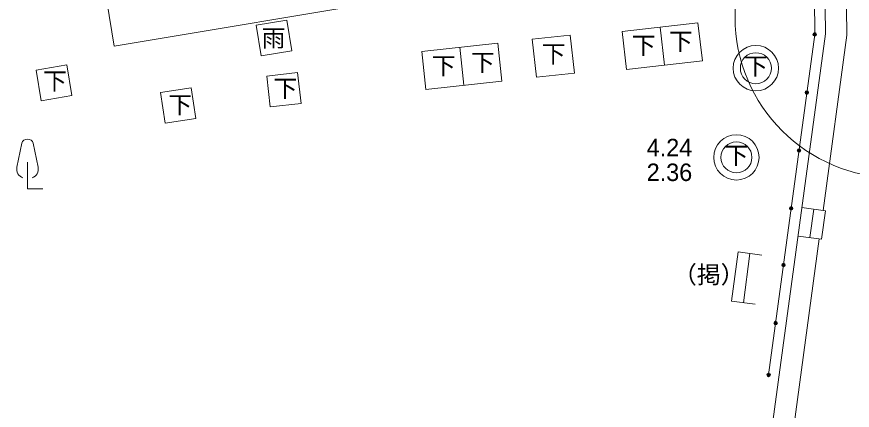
# Model space of a CAD drawing. Units: millimetres, scale not verified. Extents: x -97675 to 103927, y -47501 to 65812.
# Drawn here: x -61142 to -43630, y -12814 to -4563 of the extents above; entities that cross this region are included whole.
import ezdxf
from ezdxf.enums import TextEntityAlignment as Align

# ---------------------------------------------------------------- set-up
doc = ezdxf.new("R2010")
doc.units = ezdxf.units.MM
doc.header["$LTSCALE"] = 250
doc.layers.add('1-0_現況', color=2, linetype='Continuous', lineweight=9)
doc.layers.add('1-3_3', color=1, linetype='Continuous', lineweight=9)
doc.styles.add('ベクターフォント', font='')
doc.styles.get('ベクターフォント').set_extended_font_data('ベクターフォント')

msp = doc.modelspace()

# ---------------------------------------------------------------- linework, layer by layer
at = {"layer": '1-0_現況'}
for p, q in [((-44519.9, 5919.4), (-44417.5, -4932.8)), ((-59099, -5180.8), (-46631.7, -3091.2)), ((-59253.9, -4236.7), (-59099, -5180.8)), ((-55482.9, -4636), (-56124.4, -4740.8)), ((-55378.1, -5277.5), (-55482.9, -4636)), ((-46864.3, -4689.8), (-48453.8, -4873.5)), ((-46772.5, -5484.5), (-46864.3, -4689.8)), ((-56019.6, -5382.3), (-56124.4, -4740.8)), ((-48361.9, -5668.2), (-48453.8, -4873.5)), ((-47567.2, -5576.3), (-47659, -4781.6)), ((-47567.2, -5576.3), (-47659, -4781.6)), ((-49541.4, -4948.6), (-50336.6, -5035.9)), ((-50249.3, -5831.1), (-50336.6, -5035.9)), ((-49454, -5743.8), (-49541.4, -4948.6)), ((-45383.3, -12073.4), (-44417.5, -4932.8)), ((-44415, -4932.8), (-44420, -4932.8)), ((-44417.5, -4930.3), (-44417.5, -4935.3)), ((-51061.6, -5115.5), (-52652, -5290.1)), ((-51769.5, -5998), (-51856.8, -5202.8)), ((-51769.5, -5998), (-51856.8, -5202.8)), ((-50974.3, -5910.7), (-51061.6, -5115.5)), ((-55378.1, -5277.5), (-56019.6, -5382.3)), ((-52564.7, -6085.3), (-52652, -5290.1)), ((-60735.6, -5681.9), (-60094.5, -5574.4)), ((-59987, -6215.4), (-60094.5, -5574.4)), ((-46772.5, -5484.5), (-48361.9, -5668.2)), ((-60628, -6323), (-60735.6, -5681.9)), ((-55902.3, -5809.8), (-55256.6, -5735.2)), ((-55181.9, -6380.9), (-55256.6, -5735.2)), ((-49454, -5743.8), (-50249.3, -5831.1)), ((-55827.6, -6455.5), (-55902.3, -5809.8)), ((-50974.3, -5910.7), (-52564.7, -6085.3)), ((-58128.7, -6150.7), (-57485.7, -6055.3)), ((-57390.3, -6698.3), (-57485.7, -6055.3)), ((-60628, -6323), (-59987, -6215.4)), ((-58033.3, -6793.7), (-58128.7, -6150.7)), ((-44580, -6152.7), (-44585, -6152.7)), ((-44582.5, -6150.2), (-44582.5, -6155.2)), ((-55827.6, -6455.5), (-55181.9, -6380.9)), ((-58033.3, -6793.7), (-57390.3, -6698.3)), ((-61138.5, -7720.1), (-61035, -7216.7)), ((-60693.5, -7720.1), (-60796.9, -7216.7)), ((-44744.2, -7366.7), (-44749.2, -7366.7)), ((-44746.7, -7364.2), (-44746.7, -7369.2)), ((-60916, -8168.3), (-60916, -7614.1)), ((-60916, -8168.3), (-60597.5, -8168.3)), ((-44908.4, -8580.6), (-44913.4, -8580.6)), ((-44910.9, -8578.1), (-44910.9, -8583.1)), ((-44686.9, -8566), (-44191.5, -8633.1)), ((-44519.6, -9194.1), (-44439.2, -8599.6)), ((-44271.9, -9227.6), (-44191.5, -8633.1)), ((-44934.8, -13756.4), (-44321.4, -9220.9)), ((-44767.4, -9160.6), (-44271.9, -9227.6)), ((-46157.9, -10525.9), (-46021.6, -9495.5)), ((-45525.9, -9561.1), (-46021.6, -9495.5)), ((-45910.1, -10558.6), (-45773.7, -9528.3)), ((-45069.1, -9769.1), (-45074.1, -9769.1)), ((-45071.6, -9766.6), (-45071.6, -9771.6)), ((-45662.2, -10591.4), (-46157.9, -10525.9)), ((-45233.8, -10986.5), (-45238.8, -10986.5)), ((-45236.3, -10984), (-45236.3, -10989)), ((-45380.8, -12073.4), (-45385.8, -12073.4)), ((-45383.3, -12070.9), (-45383.3, -12075.9))]:
    msp.add_line(p, q, dxfattribs=at)
for points in [[(-44241, -8626.4), (-43743.7, -4949.2), (-43904.1, 7964.9), (-46613.7, 10016.5), (-58015.1, 10221.2)], [(-45355.4, -13508.8), (-44194.1, -4921.7), (-44351.4, 7739)]]:
    msp.add_lwpolyline(points, dxfattribs=at)
for centre, radius in [((-44417.5, -4932.8), 37.5), ((-44417.5, -4932.8), 25.5), ((-44417.5, -4932.8), 13.5), ((-45650.9, -5641.9), 475), ((-45650.9, -5641.9), 325), ((-44582.5, -6152.7), 37.5), ((-44582.5, -6152.7), 25.5), ((-44582.5, -6152.7), 13.5), ((-46058, -7511.2), 475), ((-46058, -7511.2), 325), ((-44746.7, -7366.7), 37.5), ((-44746.7, -7366.7), 25.5), ((-44746.7, -7366.7), 13.5), ((-44910.9, -8580.6), 37.5), ((-44910.9, -8580.6), 25.5), ((-44910.9, -8580.6), 13.5), ((-45071.6, -9769.1), 37.5), ((-45071.6, -9769.1), 25.5), ((-45071.6, -9769.1), 13.5), ((-45236.3, -10986.5), 37.5), ((-45236.3, -10986.5), 25.5), ((-45236.3, -10986.5), 13.5), ((-45383.3, -12073.4), 37.5), ((-45383.3, -12073.4), 25.5), ((-45383.3, -12073.4), 13.5)]:
    msp.add_circle(centre, radius, dxfattribs=at)
for centre, radius, start, end in [((-60916, -7250.8), 123.8, 16.01544, 163.98456), ((-60950.2, -7758.8), 192.2, 168.38851, 251.26151), ((-60881.8, -7758.8), 192.2, 288.73849, 11.61149)]:
    msp.add_arc(centre, radius, start, end, dxfattribs=at)
at = {"layer": '1-3_3'}
msp.add_circle((-42719.7, -4573.3), 3367.4, dxfattribs=at)

# ---------------------------------------------------------------- texts
at = {"layer": '1-0_現況', "color": 4, "style": 'ベクターフォント'}
for s, p in [('雨', (-56010.2, -5302.1)), ('下', (-47473.3, -5371.5)), ('下', (-48250.7, -5454.7)), ('下', (-50138.5, -5635.2)), ('下', (-52442.7, -5885.1)), ('下', (-51623.8, -5815.7)), ('下', (-45900.9, -5891.9)), ('下', (-60590.9, -6204.3)), ('下', (-55760.3, -6357)), ('下', (-57967.4, -6704)), ('4.24', (-47938.7, -7599.3)), ('下', (-46308, -7761.2)), ('2.36', (-47938.7, -8117.3)), ('（掲）', (-47388.6, -10263.2))]:
    msp.add_text(s, height=366.6, dxfattribs=at).set_placement(p, align=Align.BOTTOM_LEFT)

doc.saveas('drawing.dxf')
